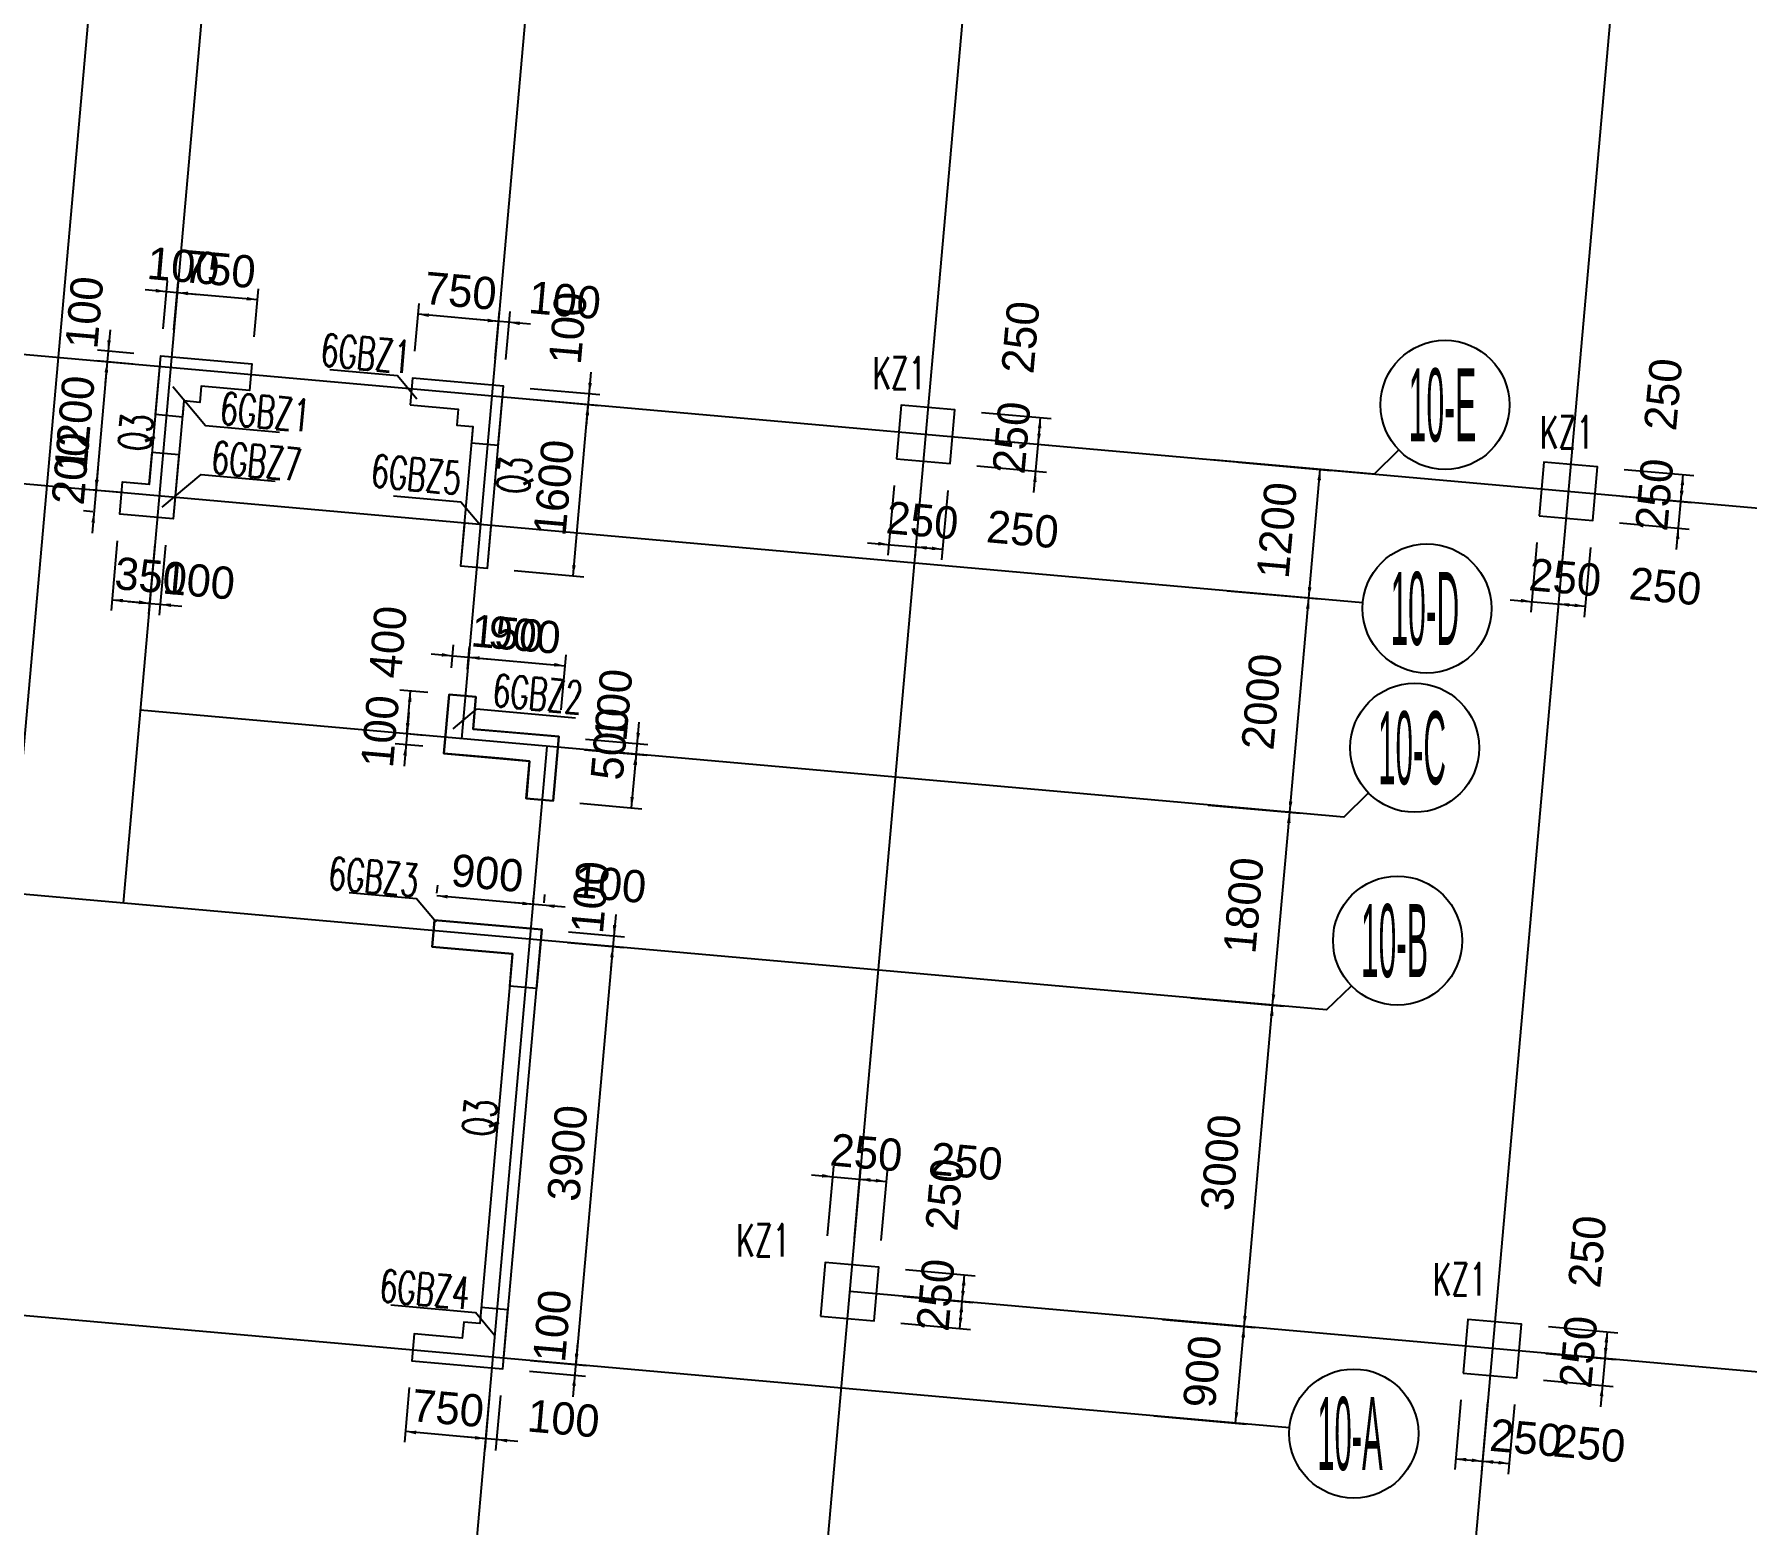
# Model space of a CAD drawing. Extents: x 19107 to 699106, y -67310 to 245688.
# Drawn here: x 641675 to 657600, y 58114 to 71969 of the extents above; entities that cross this region are included whole.
import ezdxf

# ---------------------------------------------------------------- set-up
doc = ezdxf.new("R2010")
doc.units = 0
doc.header["$LTSCALE"] = 100
doc.header["$MEASUREMENT"] = 0
for name, color, linetype in [('AXIS', 3, 'Continuous'), ('DIM', 3, 'Continuous'), ('DOTE', 253, 'Continuous'), ('L-AXIS', 3, 'Continuous'), ('wall-主楼', 2, 'Continuous'), ('剪力墙身标注', 7, 'Continuous'), ('小尺寸', 4, 'Continuous')]:
    doc.layers.add(name, color=color, linetype=linetype)
doc.layers.add('Select Column Frame Line', color=7, linetype='Continuous', lineweight=0)
doc.layers.add('Select Column Frame Position', color=7, linetype='Continuous', lineweight=0)
doc.styles.get("Standard").update_dxf_attribs({"font": 'standard'})
doc.styles.add('汉字', font='汉字')
doc.dimstyles.get("Standard").update_dxf_attribs({"dimtxt": 300, "dimasz": 100, "dimexe": 100, "dimexo": 250, "dimgap": 100, "dimtad": 0, "dimtoh": 1, "dimdec": 0, "dimdsep": 46, "dimcen": 0.09, "dimclrt": 7, "dimadec": 0, "dimazin": 0, "dimtfac": 1, "dimtdec": 4, "dimtofl": 0, "dimtmove": 0, "dimatfit": 3, "dimfxl": 1, "dimtolj": 1, "dimtzin": 0, "dimarcsym": 0})

# ---------------------------------------------------------------- blocks, each defined once
blk = doc.blocks.new('*D4552')
at = {"layer": 'L-AXIS', "color": 0, "linetype": 'ByBlock', "lineweight": -2}
for p, q in [((652166, 60023), (653025, 59947)), ((652846, 59059), (652926, 59956)), ((652087, 59126), (652946, 59050))]:
    blk.add_line(p, q, dxfattribs=at)
for points in [[(652926, 59956), (652934, 59854), (652900, 59857)], [(652846, 59059), (652839, 59160), (652872, 59157)]]:
    blk.add_solid(points, dxfattribs=at)
at = {"layer": 'L-AXIS', "color": 7, "linetype": 'Continuous', "lineweight": -2, "insert": (652537, 59538), "char_height": 300, "width": 556.67, "attachment_point": 5, "rotation": 84.9316, "style": '汉字'}
blk.add_mtext('900', dxfattribs=at)
blk = doc.blocks.new('*D2242')
at = {"layer": 'L-AXIS', "color": 0, "linetype": 'ByBlock', "lineweight": -2}
for p, q in [((652431, 63011), (653291, 62935)), ((652926, 59956), (653191, 62944)), ((652166, 60023), (653025, 59947))]:
    blk.add_line(p, q, dxfattribs=at)
for points in [[(653191, 62944), (653199, 62843), (653165, 62846)], [(652926, 59956), (652918, 60057), (652951, 60054)]]:
    blk.add_solid(points, dxfattribs=at)
at = {"layer": 'L-AXIS', "color": 7, "linetype": 'Continuous', "lineweight": -2, "insert": (652710, 61481), "char_height": 300, "width": 780, "attachment_point": 5, "rotation": 84.9316, "style": '汉字'}
blk.add_mtext('3000', dxfattribs=at)
blk = doc.blocks.new('_AXISO')
blk.add_circle((0, 0), 0.5)
blk = doc.blocks.new('*D3551')
at = {"layer": 'L-AXIS', "color": 0, "linetype": 'ByBlock', "lineweight": -2}
for p, q in [((652767, 66796), (653626, 66720)), ((653350, 64737), (653527, 66729)), ((652590, 64804), (653450, 64728))]:
    blk.add_line(p, q, dxfattribs=at)
for points in [[(653527, 66729), (653534, 66628), (653501, 66631)], [(653350, 64737), (653342, 64838), (653375, 64835)]]:
    blk.add_solid(points, dxfattribs=at)
at = {"layer": 'L-AXIS', "color": 7, "linetype": 'Continuous', "lineweight": -2, "insert": (653090, 65764), "char_height": 300, "width": 780, "attachment_point": 5, "rotation": 84.9316, "style": '汉字'}
blk.add_mtext('2000', dxfattribs=at)
blk = doc.blocks.new('*D3894')
at = {"layer": 'L-AXIS', "color": 0, "linetype": 'ByBlock', "lineweight": -2}
for p, q in [((652590, 64804), (653450, 64728)), ((653191, 62944), (653350, 64737)), ((652431, 63011), (653291, 62935))]:
    blk.add_line(p, q, dxfattribs=at)
for points in [[(653350, 64737), (653358, 64636), (653324, 64639)], [(653191, 62944), (653183, 63045), (653216, 63042)]]:
    blk.add_solid(points, dxfattribs=at)
at = {"layer": 'L-AXIS', "color": 7, "linetype": 'Continuous', "lineweight": -2, "insert": (652922, 63871), "char_height": 300, "width": 690, "attachment_point": 5, "rotation": 84.9316, "style": '汉字'}
blk.add_mtext('1800', dxfattribs=at)
blk = doc.blocks.new('*D4227')
at = {"layer": 'L-AXIS', "color": 0, "linetype": 'ByBlock', "lineweight": -2}
for p, q in [((652873, 67992), (653732, 67915)), ((653527, 66729), (653633, 67924)), ((652767, 66796), (653626, 66720))]:
    blk.add_line(p, q, dxfattribs=at)
for points in [[(653633, 67924), (653640, 67823), (653607, 67826)], [(653527, 66729), (653519, 66830), (653552, 66827)]]:
    blk.add_solid(points, dxfattribs=at)
at = {"layer": 'L-AXIS', "color": 7, "linetype": 'Continuous', "lineweight": -2, "insert": (653231, 67358), "char_height": 300, "width": 690, "attachment_point": 5, "rotation": 84.9316, "style": '汉字'}
blk.add_mtext('1200', dxfattribs=at)
blk = doc.blocks.new('*D2073')
at = {"layer": '小尺寸', "color": 0, "linetype": 'ByBlock', "lineweight": -2}
for p, q in [((642447, 67260), (642390, 66612)), ((642796, 67229), (642739, 66581)), ((642399, 66712), (642748, 66681))]:
    blk.add_line(p, q, dxfattribs=at)
for points in [[(642399, 66712), (642500, 66720), (642497, 66687)], [(642748, 66681), (642646, 66673), (642649, 66706)]]:
    blk.add_solid(points, dxfattribs=at)
at = {"layer": '小尺寸', "color": 7, "linetype": 'Continuous', "lineweight": -2, "insert": (642760, 66931), "char_height": 300, "width": 566.67, "attachment_point": 5, "rotation": 354.9316, "style": '汉字'}
blk.add_mtext('350', dxfattribs=at)
blk = doc.blocks.new('*D5052')
at = {"layer": '小尺寸', "color": 0, "linetype": 'ByBlock', "lineweight": -2}
for p, q in [((646279, 68576), (646926, 68519)), ((646685, 66934), (646827, 68528)), ((646137, 66983), (646785, 66925))]:
    blk.add_line(p, q, dxfattribs=at)
for points in [[(646827, 68528), (646834, 68427), (646801, 68430)], [(646685, 66934), (646678, 67035), (646711, 67032)]]:
    blk.add_solid(points, dxfattribs=at)
at = {"layer": '小尺寸', "color": 7, "linetype": 'Continuous', "lineweight": -2, "insert": (646507, 67753), "char_height": 300, "width": 685, "attachment_point": 5, "rotation": 84.9316, "style": '汉字'}
blk.add_mtext('1600', dxfattribs=at)
blk = doc.blocks.new('*D5085')
at = {"layer": '小尺寸', "color": 0, "linetype": 'ByBlock', "lineweight": -2}
for p, q in [((646809, 68329), (646853, 68827)), ((646288, 68676), (646935, 68619)), ((646279, 68576), (646926, 68519))]:
    blk.add_line(p, q, dxfattribs=at)
for points in [[(646835, 68628), (646828, 68729), (646861, 68726)], [(646827, 68528), (646834, 68427), (646801, 68430)]]:
    blk.add_solid(points, dxfattribs=at)
at = {"layer": '小尺寸', "color": 7, "linetype": 'Continuous', "lineweight": -2, "insert": (646639, 69238), "char_height": 300, "width": 476.67, "attachment_point": 5, "rotation": 84.9316, "style": '汉字'}
blk.add_mtext('100', dxfattribs=at)
blk = doc.blocks.new('*D4885')
at = {"layer": '小尺寸', "color": 0, "linetype": 'ByBlock', "lineweight": -2}
for p, q in [((642380, 69223), (642336, 68725)), ((642602, 69003), (642263, 69033)), ((642593, 68903), (642254, 68933))]:
    blk.add_line(p, q, dxfattribs=at)
for points in [[(642362, 69024), (642355, 69125), (642388, 69122)], [(642354, 68925), (642361, 68824), (642328, 68826)]]:
    blk.add_solid(points, dxfattribs=at)
at = {"layer": '小尺寸', "color": 7, "linetype": 'Continuous', "lineweight": -2, "insert": (642143, 69383), "char_height": 300, "width": 476.67, "attachment_point": 5, "rotation": 84.9316, "style": '汉字'}
blk.add_mtext('100', dxfattribs=at)
blk = doc.blocks.new('*D5216')
at = {"layer": '小尺寸', "color": 0, "linetype": 'ByBlock', "lineweight": -2}
for p, q in [((646613, 63854), (646115, 63899)), ((646316, 63905), (646323, 63981)), ((646416, 63896), (646423, 63972))]:
    blk.add_line(p, q, dxfattribs=at)
for points in [[(646314, 63881), (646213, 63873), (646216, 63906)], [(646414, 63872), (646515, 63880), (646512, 63847)]]:
    blk.add_solid(points, dxfattribs=at)
at = {"layer": '小尺寸', "color": 7, "linetype": 'Continuous', "lineweight": -2, "insert": (647031, 64068), "char_height": 300, "width": 476.67, "attachment_point": 5, "rotation": 354.9316, "style": '汉字'}
blk.add_mtext('100', dxfattribs=at)
blk = doc.blocks.new('*D242')
at = {"layer": '小尺寸', "color": 0, "linetype": 'ByBlock', "lineweight": -2}
for p, q in [((645420, 63984), (645427, 64060)), ((646314, 63881), (645418, 63960)), ((646316, 63905), (646323, 63981))]:
    blk.add_line(p, q, dxfattribs=at)
for points in [[(645418, 63960), (645519, 63968), (645516, 63935)], [(646314, 63881), (646213, 63873), (646216, 63906)]]:
    blk.add_solid(points, dxfattribs=at)
at = {"layer": '小尺寸', "color": 7, "linetype": 'Continuous', "lineweight": -2, "insert": (645888, 64170), "char_height": 300, "width": 556.67, "attachment_point": 5, "rotation": 354.9316, "style": '汉字'}
blk.add_mtext('900', dxfattribs=at)
blk = doc.blocks.new('*D3213')
at = {"layer": '小尺寸', "color": 0, "linetype": 'ByBlock', "lineweight": -2}
for p, q in [((645910, 59323), (645865, 58814)), ((646010, 59314), (645965, 58805)), ((646173, 58887), (645675, 58931))]:
    blk.add_line(p, q, dxfattribs=at)
for points in [[(645874, 58914), (645773, 58906), (645776, 58939)], [(645973, 58905), (646075, 58912), (646072, 58879)]]:
    blk.add_solid(points, dxfattribs=at)
at = {"layer": '小尺寸', "color": 7, "linetype": 'Continuous', "lineweight": -2, "insert": (646597, 59100), "char_height": 300, "width": 476.67, "attachment_point": 5, "rotation": 354.9316, "style": '汉字'}
blk.add_mtext('100', dxfattribs=at)
blk = doc.blocks.new('*D3535')
at = {"layer": '小尺寸', "color": 0, "linetype": 'ByBlock', "lineweight": -2}
for p, q in [((645163, 59389), (645118, 58880)), ((645910, 59323), (645865, 58814)), ((645874, 58914), (645127, 58980))]:
    blk.add_line(p, q, dxfattribs=at)
for points in [[(645127, 58980), (645228, 58988), (645225, 58954)], [(645874, 58914), (645773, 58906), (645776, 58939)]]:
    blk.add_solid(points, dxfattribs=at)
at = {"layer": '小尺寸', "color": 7, "linetype": 'Continuous', "lineweight": -2, "insert": (645522, 59196), "char_height": 300, "width": 566.67, "attachment_point": 5, "rotation": 354.9316, "style": '汉字'}
blk.add_mtext('750', dxfattribs=at)
blk = doc.blocks.new('*D1179')
at = {"layer": '小尺寸', "color": 0, "linetype": 'ByBlock', "lineweight": -2}
for p, q in [((647082, 63787), (647038, 63289)), ((646643, 63625), (647164, 63579)), ((646634, 63525), (647155, 63479))]:
    blk.add_line(p, q, dxfattribs=at)
for points in [[(647064, 63588), (647056, 63689), (647090, 63686)], [(647055, 63488), (647063, 63387), (647030, 63390)]]:
    blk.add_solid(points, dxfattribs=at)
at = {"layer": '小尺寸', "color": 7, "linetype": 'Continuous', "lineweight": -2, "insert": (646845, 63947), "char_height": 300, "width": 476.67, "attachment_point": 5, "rotation": 84.9316, "style": '汉字'}
blk.add_mtext('100', dxfattribs=at)
blk = doc.blocks.new('*D1516')
at = {"layer": '小尺寸', "color": 0, "linetype": 'ByBlock', "lineweight": -2}
for p, q in [((646634, 63525), (647155, 63479)), ((647055, 63488), (646711, 59603)), ((646290, 59641), (646810, 59594))]:
    blk.add_line(p, q, dxfattribs=at)
for points in [[(647055, 63488), (647063, 63387), (647030, 63390)], [(646711, 59603), (646703, 59704), (646736, 59701)]]:
    blk.add_solid(points, dxfattribs=at)
at = {"layer": '小尺寸', "color": 7, "linetype": 'Continuous', "lineweight": -2, "insert": (646634, 61568), "char_height": 300, "width": 775, "attachment_point": 5, "rotation": 84.9316, "style": '汉字'}
blk.add_mtext('3900', dxfattribs=at)
blk = doc.blocks.new('*D1838')
at = {"layer": '小尺寸', "color": 0, "linetype": 'ByBlock', "lineweight": -2}
for p, q in [((646728, 59802), (646684, 59304)), ((646290, 59641), (646810, 59594)), ((646281, 59541), (646802, 59495))]:
    blk.add_line(p, q, dxfattribs=at)
for points in [[(646711, 59603), (646703, 59704), (646736, 59701)], [(646702, 59504), (646710, 59403), (646677, 59406)]]:
    blk.add_solid(points, dxfattribs=at)
at = {"layer": '小尺寸', "color": 7, "linetype": 'Continuous', "lineweight": -2, "insert": (646492, 59962), "char_height": 300, "width": 476.67, "attachment_point": 5, "rotation": 84.9316, "style": '汉字'}
blk.add_mtext('100', dxfattribs=at)
blk = doc.blocks.new('*D3502')
at = {"layer": '小尺寸', "color": 0, "linetype": 'ByBlock', "lineweight": -2}
for p, q in [((642705, 69595), (643203, 69551)), ((642873, 69230), (642913, 69677)), ((642973, 69221), (643012, 69668))]:
    blk.add_line(p, q, dxfattribs=at)
for points in [[(642904, 69577), (642803, 69569), (642806, 69602)], [(643004, 69568), (643105, 69576), (643102, 69543)]]:
    blk.add_solid(points, dxfattribs=at)
at = {"layer": '小尺寸', "color": 7, "linetype": 'Continuous', "lineweight": -2, "insert": (643061, 69814), "char_height": 300, "width": 476.67, "attachment_point": 5, "rotation": 354.9316, "style": '汉字'}
blk.add_mtext('100', dxfattribs=at)
blk = doc.blocks.new('*D3837')
at = {"layer": '小尺寸', "color": 0, "linetype": 'ByBlock', "lineweight": -2}
for p, q in [((642973, 69221), (643012, 69668)), ((643720, 69155), (643760, 69602)), ((643004, 69568), (643751, 69502))]:
    blk.add_line(p, q, dxfattribs=at)
for points in [[(643004, 69568), (643105, 69576), (643102, 69543)], [(643751, 69502), (643650, 69494), (643653, 69527)]]:
    blk.add_solid(points, dxfattribs=at)
at = {"layer": '小尺寸', "color": 7, "linetype": 'Continuous', "lineweight": -2, "insert": (643399, 69784), "char_height": 300, "width": 566.67, "attachment_point": 5, "rotation": 354.9316, "style": '汉字'}
blk.add_mtext('750', dxfattribs=at)
blk = doc.blocks.new('*D4169')
at = {"layer": '小尺寸', "color": 0, "linetype": 'ByBlock', "lineweight": -2}
for p, q in [((646290, 69273), (645792, 69317)), ((645961, 68956), (646000, 69399)), ((646061, 68947), (646100, 69391))]:
    blk.add_line(p, q, dxfattribs=at)
for points in [[(645992, 69300), (645890, 69292), (645893, 69325)], [(646091, 69291), (646192, 69299), (646189, 69265)]]:
    blk.add_solid(points, dxfattribs=at)
at = {"layer": '小尺寸', "color": 7, "linetype": 'Continuous', "lineweight": -2, "insert": (646609, 69496), "char_height": 300, "width": 476.67, "attachment_point": 5, "rotation": 354.9316, "style": '汉字'}
blk.add_mtext('100', dxfattribs=at)
blk = doc.blocks.new('*D4516')
at = {"layer": '小尺寸', "color": 0, "linetype": 'ByBlock', "lineweight": -2}
for p, q in [((645214, 69022), (645253, 69466)), ((645992, 69300), (645244, 69366)), ((645961, 68956), (646000, 69399))]:
    blk.add_line(p, q, dxfattribs=at)
for points in [[(645244, 69366), (645346, 69374), (645343, 69341)], [(645992, 69300), (645890, 69292), (645893, 69325)]]:
    blk.add_solid(points, dxfattribs=at)
at = {"layer": '小尺寸', "color": 7, "linetype": 'Continuous', "lineweight": -2, "insert": (645640, 69582), "char_height": 300, "width": 566.67, "attachment_point": 5, "rotation": 354.9316, "style": '汉字'}
blk.add_mtext('750', dxfattribs=at)
blk = doc.blocks.new('*D2199')
at = {"layer": '小尺寸', "color": 0, "linetype": 'ByBlock', "lineweight": -2}
for p, q in [((645709, 66105), (645724, 66278)), ((645715, 66179), (646611, 66099)), ((646575, 65689), (646620, 66199))]:
    blk.add_line(p, q, dxfattribs=at)
for points in [[(645715, 66179), (645816, 66186), (645813, 66153)], [(646611, 66099), (646510, 66091), (646513, 66125)]]:
    blk.add_solid(points, dxfattribs=at)
at = {"layer": '小尺寸', "color": 7, "linetype": 'Continuous', "lineweight": -2, "insert": (646235, 66384), "char_height": 300, "width": 556.67, "attachment_point": 5, "rotation": 354.9316, "style": '汉字'}
blk.add_mtext('900', dxfattribs=at)
blk = doc.blocks.new('*D2511')
at = {"layer": '小尺寸', "color": 0, "linetype": 'ByBlock', "lineweight": -2}
for p, q in [((646793, 65318), (647370, 65267)), ((647271, 65276), (647227, 64778)), ((646749, 64820), (647326, 64769))]:
    blk.add_line(p, q, dxfattribs=at)
for points in [[(647271, 65276), (647278, 65175), (647245, 65178)], [(647227, 64778), (647219, 64879), (647252, 64876)]]:
    blk.add_solid(points, dxfattribs=at)
at = {"layer": '小尺寸', "color": 7, "linetype": 'Continuous', "lineweight": -2, "insert": (647028, 65372), "char_height": 300, "width": 566.67, "attachment_point": 5, "rotation": 84.9316, "style": '汉字'}
blk.add_mtext('500', dxfattribs=at)
blk = doc.blocks.new('*D2839')
at = {"layer": '小尺寸', "color": 0, "linetype": 'ByBlock', "lineweight": -2}
for p, q in [((645334, 65849), (645076, 65872)), ((645140, 65465), (645175, 65863)), ((645299, 65451), (645040, 65474))]:
    blk.add_line(p, q, dxfattribs=at)
for points in [[(645175, 65863), (645183, 65762), (645150, 65765)], [(645140, 65465), (645132, 65566), (645165, 65563)]]:
    blk.add_solid(points, dxfattribs=at)
at = {"layer": '小尺寸', "color": 7, "linetype": 'Continuous', "lineweight": -2, "insert": (644965, 66320), "char_height": 300, "width": 576.67, "attachment_point": 5, "rotation": 84.9316, "style": '汉字'}
blk.add_mtext('400', dxfattribs=at)
blk = doc.blocks.new('*D1553')
at = {"layer": '小尺寸', "color": 0, "linetype": 'ByBlock', "lineweight": -2}
for p, q in [((645158, 65664), (645114, 65166)), ((645299, 65451), (645041, 65474)), ((645290, 65351), (645032, 65374))]:
    blk.add_line(p, q, dxfattribs=at)
for points in [[(645141, 65465), (645133, 65566), (645166, 65563)], [(645132, 65365), (645140, 65264), (645106, 65267)]]:
    blk.add_solid(points, dxfattribs=at)
at = {"layer": '小尺寸', "color": 7, "linetype": 'Continuous', "lineweight": -2, "insert": (644892, 65489), "char_height": 300, "width": 476.67, "attachment_point": 5, "rotation": 84.9316, "style": '汉字'}
blk.add_mtext('100', dxfattribs=at)
blk = doc.blocks.new('*D1875')
at = {"layer": '小尺寸', "color": 0, "linetype": 'ByBlock', "lineweight": -2}
for p, q in [((647256, 65077), (647300, 65575)), ((646793, 65318), (647373, 65267)), ((646802, 65418), (647382, 65366))]:
    blk.add_line(p, q, dxfattribs=at)
for points in [[(647282, 65375), (647275, 65476), (647308, 65473)], [(647273, 65276), (647281, 65175), (647248, 65178)]]:
    blk.add_solid(points, dxfattribs=at)
at = {"layer": '小尺寸', "color": 7, "linetype": 'Continuous', "lineweight": -2, "insert": (647063, 65734), "char_height": 300, "width": 476.67, "attachment_point": 5, "rotation": 84.9316, "style": '汉字'}
blk.add_mtext('100', dxfattribs=at)
blk = doc.blocks.new('*D229')
at = {"layer": '小尺寸', "color": 0, "linetype": 'ByBlock', "lineweight": -2}
for p, q in [((642796, 67229), (642739, 66579)), ((642896, 67220), (642838, 66570)), ((642548, 66697), (643046, 66652))]:
    blk.add_line(p, q, dxfattribs=at)
for points in [[(642747, 66679), (642646, 66671), (642649, 66704)], [(642847, 66670), (642948, 66678), (642945, 66645)]]:
    blk.add_solid(points, dxfattribs=at)
at = {"layer": '小尺寸', "color": 7, "linetype": 'Continuous', "lineweight": -2, "insert": (643206, 66889), "char_height": 300, "width": 476.67, "attachment_point": 5, "rotation": 354.9316, "style": '汉字'}
blk.add_mtext('100', dxfattribs=at)
blk = doc.blocks.new('*D552')
at = {"layer": '小尺寸', "color": 0, "linetype": 'ByBlock', "lineweight": -2}
for p, q in [((642267, 67928), (642214, 67331)), ((642238, 67730), (642150, 67738)), ((642221, 67531), (642132, 67539))]:
    blk.add_line(p, q, dxfattribs=at)
for points in [[(642249, 67729), (642241, 67830), (642275, 67827)], [(642232, 67530), (642239, 67429), (642206, 67432)]]:
    blk.add_solid(points, dxfattribs=at)
at = {"layer": '小尺寸', "color": 7, "linetype": 'Continuous', "lineweight": -2, "insert": (642016, 67931), "char_height": 300, "width": 566.67, "attachment_point": 5, "rotation": 84.9316, "style": '汉字'}
blk.add_mtext('200', dxfattribs=at)
blk = doc.blocks.new('*D998')
at = {"layer": '小尺寸', "color": 0, "linetype": 'ByBlock', "lineweight": -2}
for p, q in [((645556, 66081), (645574, 66292)), ((645705, 66067), (645724, 66278)), ((645366, 66210), (645914, 66161))]:
    blk.add_line(p, q, dxfattribs=at)
for points in [[(645566, 66192), (645464, 66184), (645467, 66217)], [(645715, 66179), (645816, 66186), (645813, 66153)]]:
    blk.add_solid(points, dxfattribs=at)
at = {"layer": '小尺寸', "color": 7, "linetype": 'Continuous', "lineweight": -2, "insert": (646074, 66398), "char_height": 300, "width": 476.67, "attachment_point": 5, "rotation": 354.9316, "style": '汉字'}
blk.add_mtext('150', dxfattribs=at)
blk = doc.blocks.new('*D3969')
at = {"layer": '小尺寸', "color": 0, "linetype": 'ByBlock', "lineweight": -2}
for p, q in [((642354, 68925), (642248, 67729)), ((642593, 68903), (642254, 68933)), ((642487, 67708), (642148, 67738))]:
    blk.add_line(p, q, dxfattribs=at)
for points in [[(642354, 68925), (642361, 68824), (642328, 68826)], [(642248, 67729), (642240, 67830), (642273, 67827)]]:
    blk.add_solid(points, dxfattribs=at)
at = {"layer": '小尺寸', "color": 7, "linetype": 'Continuous', "lineweight": -2, "insert": (642052, 68349), "char_height": 300, "width": 690, "attachment_point": 5, "rotation": 84.9316, "style": '汉字'}
blk.add_mtext('1200', dxfattribs=at)
blk = doc.blocks.new('*D1654')
at = {"layer": 'DIM', "color": 0, "linetype": 'ByBlock', "lineweight": -2}
for p, q in [((648902, 61367), (649550, 61309)), ((649053, 60801), (649110, 61448)), ((649302, 60779), (649360, 61426))]:
    blk.add_line(p, q, dxfattribs=at)
for points in [[(649102, 61349), (649001, 61341), (649004, 61374)], [(649351, 61327), (649452, 61335), (649449, 61301)]]:
    blk.add_solid(points, dxfattribs=at)
at = {"layer": 'DIM', "color": 7, "linetype": 'Continuous', "lineweight": -2, "insert": (649413, 61572), "char_height": 300, "width": 566.67, "attachment_point": 5, "rotation": 354.9316, "style": '汉字'}
blk.add_mtext('250', dxfattribs=at)
blk = doc.blocks.new('*D1688')
at = {"layer": 'DIM', "color": 0, "linetype": 'ByBlock', "lineweight": -2}
for p, q in [((649302, 60779), (649360, 61426)), ((649351, 61327), (649600, 61305)), ((649551, 60757), (649609, 61404))]:
    blk.add_line(p, q, dxfattribs=at)
for points in [[(649351, 61327), (649452, 61335), (649449, 61301)], [(649600, 61305), (649499, 61297), (649502, 61330)]]:
    blk.add_solid(points, dxfattribs=at)
at = {"layer": 'DIM', "color": 7, "linetype": 'Continuous', "lineweight": -2, "insert": (650345, 61490), "char_height": 300, "width": 566.67, "attachment_point": 5, "rotation": 354.9316, "style": '汉字'}
blk.add_mtext('250', dxfattribs=at)
blk = doc.blocks.new('*D2016')
at = {"layer": 'DIM', "color": 0, "linetype": 'ByBlock', "lineweight": -2}
for p, q in [((649756, 60237), (650403, 60179)), ((650282, 59939), (650304, 60188)), ((649734, 59988), (650381, 59930))]:
    blk.add_line(p, q, dxfattribs=at)
for points in [[(650282, 59939), (650274, 60040), (650307, 60037)], [(650304, 60188), (650312, 60087), (650278, 60090)]]:
    blk.add_solid(points, dxfattribs=at)
at = {"layer": 'DIM', "color": 7, "linetype": 'Continuous', "lineweight": -2, "insert": (650058, 60250), "char_height": 300, "width": 566.67, "attachment_point": 5, "rotation": 84.9316, "style": '汉字'}
blk.add_mtext('250', dxfattribs=at)
blk = doc.blocks.new('*D2366')
at = {"layer": 'DIM', "color": 0, "linetype": 'ByBlock', "lineweight": -2}
for p, q in [((649778, 60486), (650426, 60428)), ((650304, 60188), (650326, 60437)), ((649756, 60237), (650403, 60179))]:
    blk.add_line(p, q, dxfattribs=at)
for points in [[(650326, 60437), (650334, 60336), (650300, 60339)], [(650304, 60188), (650296, 60289), (650329, 60286)]]:
    blk.add_solid(points, dxfattribs=at)
at = {"layer": 'DIM', "color": 7, "linetype": 'Continuous', "lineweight": -2, "insert": (650141, 61183), "char_height": 300, "width": 566.67, "attachment_point": 5, "rotation": 84.9316, "style": '汉字'}
blk.add_mtext('250', dxfattribs=at)
blk = doc.blocks.new('*D1409')
at = {"layer": 'DIM', "color": 0, "linetype": 'ByBlock', "lineweight": -2}
for p, q in [((655755, 59956), (656402, 59898)), ((656302, 59907), (656280, 59658)), ((655732, 59707), (656380, 59649))]:
    blk.add_line(p, q, dxfattribs=at)
for points in [[(656302, 59907), (656310, 59806), (656277, 59809)], [(656280, 59658), (656273, 59759), (656306, 59756)]]:
    blk.add_solid(points, dxfattribs=at)
at = {"layer": 'DIM', "color": 7, "linetype": 'Continuous', "lineweight": -2, "insert": (656118, 60653), "char_height": 300, "width": 566.67, "attachment_point": 5, "rotation": 84.9316, "style": '汉字'}
blk.add_mtext('250', dxfattribs=at)
blk = doc.blocks.new('*D4418')
at = {"layer": 'DIM', "color": 0, "linetype": 'ByBlock', "lineweight": -2}
for p, q in [((656298, 59857), (656241, 59210)), ((655732, 59707), (656380, 59649)), ((655710, 59458), (656358, 59400))]:
    blk.add_line(p, q, dxfattribs=at)
for points in [[(656280, 59658), (656273, 59759), (656306, 59756)], [(656258, 59409), (656266, 59308), (656233, 59311)]]:
    blk.add_solid(points, dxfattribs=at)
at = {"layer": 'DIM', "color": 7, "linetype": 'Continuous', "lineweight": -2, "insert": (656035, 59720), "char_height": 300, "width": 566.67, "attachment_point": 5, "rotation": 84.9316, "style": '汉字'}
blk.add_mtext('250', dxfattribs=at)
blk = doc.blocks.new('*D4756')
at = {"layer": 'DIM', "color": 0, "linetype": 'ByBlock', "lineweight": -2}
for p, q in [((654941, 59275), (654884, 58627)), ((655190, 59253), (655133, 58605)), ((654893, 58727), (655142, 58705))]:
    blk.add_line(p, q, dxfattribs=at)
for points in [[(654893, 58727), (654994, 58735), (654991, 58702)], [(655142, 58705), (655041, 58697), (655044, 58730)]]:
    blk.add_solid(points, dxfattribs=at)
at = {"layer": 'DIM', "color": 7, "linetype": 'Continuous', "lineweight": -2, "insert": (655546, 58920), "char_height": 300, "width": 566.67, "attachment_point": 5, "rotation": 354.9316, "style": '汉字'}
blk.add_mtext('250', dxfattribs=at)
blk = doc.blocks.new('*D5111')
at = {"layer": 'DIM', "color": 0, "linetype": 'ByBlock', "lineweight": -2}
for p, q in [((655190, 59253), (655133, 58605)), ((655439, 59231), (655382, 58583)), ((655142, 58705), (655391, 58683))]:
    blk.add_line(p, q, dxfattribs=at)
for points in [[(655142, 58705), (655243, 58713), (655240, 58679)], [(655391, 58683), (655290, 58675), (655293, 58708)]]:
    blk.add_solid(points, dxfattribs=at)
at = {"layer": 'DIM', "color": 7, "linetype": 'Continuous', "lineweight": -2, "insert": (656136, 58868), "char_height": 300, "width": 566.67, "attachment_point": 5, "rotation": 354.9316, "style": '汉字'}
blk.add_mtext('250', dxfattribs=at)
blk = doc.blocks.new('*D4125')
at = {"layer": 'DIM', "color": 0, "linetype": 'ByBlock', "lineweight": -2}
for p, q in [((655648, 67244), (655591, 66596)), ((655897, 67221), (655840, 66574)), ((655400, 66713), (656048, 66656))]:
    blk.add_line(p, q, dxfattribs=at)
for points in [[(655599, 66696), (655498, 66688), (655501, 66721)], [(655848, 66674), (655950, 66681), (655947, 66648)]]:
    blk.add_solid(points, dxfattribs=at)
at = {"layer": 'DIM', "color": 7, "linetype": 'Continuous', "lineweight": -2, "insert": (655911, 66919), "char_height": 300, "width": 566.67, "attachment_point": 5, "rotation": 354.9316, "style": '汉字'}
blk.add_mtext('250', dxfattribs=at)
blk = doc.blocks.new('*D1535')
at = {"layer": 'DIM', "color": 0, "linetype": 'ByBlock', "lineweight": -2}
for p, q in [((655897, 67221), (655840, 66574)), ((656146, 67199), (656089, 66552)), ((655848, 66674), (656097, 66652))]:
    blk.add_line(p, q, dxfattribs=at)
for points in [[(655848, 66674), (655950, 66681), (655947, 66648)], [(656097, 66652), (655996, 66644), (655999, 66677)]]:
    blk.add_solid(points, dxfattribs=at)
at = {"layer": 'DIM', "color": 7, "linetype": 'Continuous', "lineweight": -2, "insert": (656843, 66836), "char_height": 300, "width": 566.67, "attachment_point": 5, "rotation": 354.9316, "style": '汉字'}
blk.add_mtext('250', dxfattribs=at)
blk = doc.blocks.new('*D1843')
at = {"layer": 'DIM', "color": 0, "linetype": 'ByBlock', "lineweight": -2}
for p, q in [((656947, 67179), (657005, 67826)), ((656439, 67675), (657087, 67618)), ((656417, 67426), (657065, 67369))]:
    blk.add_line(p, q, dxfattribs=at)
for points in [[(656987, 67627), (656979, 67728), (657013, 67725)], [(656965, 67378), (656973, 67277), (656940, 67280)]]:
    blk.add_solid(points, dxfattribs=at)
at = {"layer": 'DIM', "color": 7, "linetype": 'Continuous', "lineweight": -2, "insert": (656742, 67689), "char_height": 300, "width": 566.67, "attachment_point": 5, "rotation": 84.9316, "style": '汉字'}
blk.add_mtext('250', dxfattribs=at)
blk = doc.blocks.new('*D2212')
at = {"layer": 'DIM', "color": 0, "linetype": 'ByBlock', "lineweight": -2}
for p, q in [((656461, 67924), (657109, 67867)), ((656987, 67627), (657009, 67876)), ((656439, 67675), (657087, 67618))]:
    blk.add_line(p, q, dxfattribs=at)
for points in [[(657009, 67876), (657017, 67775), (656984, 67778)], [(656987, 67627), (656979, 67728), (657013, 67725)]]:
    blk.add_solid(points, dxfattribs=at)
at = {"layer": 'DIM', "color": 7, "linetype": 'Continuous', "lineweight": -2, "insert": (656824, 68621), "char_height": 300, "width": 566.67, "attachment_point": 5, "rotation": 84.9316, "style": '汉字'}
blk.add_mtext('250', dxfattribs=at)
blk = doc.blocks.new('*D4433')
at = {"layer": 'DIM', "color": 0, "linetype": 'ByBlock', "lineweight": -2}
for p, q in [((649671, 67774), (649614, 67126)), ((649920, 67752), (649863, 67104)), ((649424, 67243), (650071, 67186))]:
    blk.add_line(p, q, dxfattribs=at)
for points in [[(649623, 67226), (649522, 67218), (649525, 67251)], [(649872, 67204), (649973, 67211), (649970, 67178)]]:
    blk.add_solid(points, dxfattribs=at)
at = {"layer": 'DIM', "color": 7, "linetype": 'Continuous', "lineweight": -2, "insert": (649934, 67449), "char_height": 300, "width": 566.67, "attachment_point": 5, "rotation": 354.9316, "style": '汉字'}
blk.add_mtext('250', dxfattribs=at)
blk = doc.blocks.new('*D4803')
at = {"layer": 'DIM', "color": 0, "linetype": 'ByBlock', "lineweight": -2}
for p, q in [((649920, 67752), (649863, 67104)), ((650170, 67729), (650112, 67082)), ((649872, 67204), (650121, 67182))]:
    blk.add_line(p, q, dxfattribs=at)
for points in [[(649872, 67204), (649973, 67211), (649970, 67178)], [(650121, 67182), (650020, 67174), (650023, 67207)]]:
    blk.add_solid(points, dxfattribs=at)
at = {"layer": 'DIM', "color": 7, "linetype": 'Continuous', "lineweight": -2, "insert": (650867, 67366), "char_height": 300, "width": 566.67, "attachment_point": 5, "rotation": 354.9316, "style": '汉字'}
blk.add_mtext('250', dxfattribs=at)
blk = doc.blocks.new('*D5121')
at = {"layer": 'DIM', "color": 0, "linetype": 'ByBlock', "lineweight": -2}
for p, q in [((650971, 67709), (651028, 68356)), ((650463, 68205), (651110, 68148)), ((650441, 67956), (651088, 67899))]:
    blk.add_line(p, q, dxfattribs=at)
for points in [[(651011, 68157), (651003, 68258), (651036, 68255)], [(650988, 67908), (650996, 67807), (650963, 67810)]]:
    blk.add_solid(points, dxfattribs=at)
at = {"layer": 'DIM', "color": 7, "linetype": 'Continuous', "lineweight": -2, "insert": (650765, 68219), "char_height": 300, "width": 566.67, "attachment_point": 5, "rotation": 84.9316, "style": '汉字'}
blk.add_mtext('250', dxfattribs=at)
blk = doc.blocks.new('*D172')
at = {"layer": 'DIM', "color": 0, "linetype": 'ByBlock', "lineweight": -2}
for p, q in [((650485, 68454), (651132, 68397)), ((651011, 68157), (651033, 68406)), ((650463, 68205), (651110, 68148))]:
    blk.add_line(p, q, dxfattribs=at)
for points in [[(651033, 68406), (651040, 68305), (651007, 68308)], [(651011, 68157), (651003, 68258), (651036, 68255)]]:
    blk.add_solid(points, dxfattribs=at)
at = {"layer": 'DIM', "color": 7, "linetype": 'Continuous', "lineweight": -2, "insert": (650848, 69152), "char_height": 300, "width": 566.67, "attachment_point": 5, "rotation": 84.9316, "style": '汉字'}
blk.add_mtext('250', dxfattribs=at)

msp = doc.modelspace()

# ---------------------------------------------------------------- linework, layer by layer
at = {"layer": 'DOTE'}
for p, q in [((644842.6, 102184.8), (639406.7, 40893.9)), ((650971.8, 79605), (647475, 40178.3)), ((656948.3, 79075), (653451.5, 39648.3)), ((643670.2, 77080.1), (642500.5, 63892)), ((646658.4, 76815.1), (645647.8, 65419.9)), ((569231.6, 75409.9), (664009.5, 67003.9)), ((652518.1, 66818.4), (592525.8, 72139.2)), ((652182.4, 63033.3), (592190.1, 68354)), ((652341.4, 64826.2), (642659.5, 65684.9)), ((645325.3, 52727.8), (646444.7, 65349.2)), ((651837.9, 59148.5), (602113.1, 63558.7)), ((663302.8, 59035.2), (649257.9, 60280.9))]:
    msp.add_line(p, q, dxfattribs=at)
at = {"layer": 'L-AXIS'}
for p, q in [((654134.6, 67879.8), (652624.1, 68013.7)), ((654134.6, 67879.8), (654364.9, 68104.7)), ((654028.6, 66684.4), (652518.1, 66818.4)), ((653851.9, 64692.3), (652341.4, 64826.2)), ((653851.9, 64692.3), (654082.2, 64917.2)), ((653692.9, 62899.3), (653923.2, 63124.3)), ((653692.9, 62899.3), (652182.4, 63033.3)), ((653348.4, 59014.6), (651837.9, 59148.5))]:
    msp.add_line(p, q, dxfattribs=at)
at = {"layer": 'Select Column Frame Line', "color": 200, "linetype": 'Continuous', "lineweight": -3}
for p, q in [((645571.8, 65513.3), (645788.7, 65694.8)), ((646708.7, 65613.2), (645788.7, 65694.8)), ((644991.8, 60157.3), (645777.1, 60087.6)), ((645958.6, 59870.7), (645777.1, 60087.6))]:
    msp.add_line(p, q, dxfattribs=at)
for points in [[(645233.2, 68576.3), (645051.6, 68793.1), (644424.1, 68848.8)], [(642963.7, 68694.7), (643268.1, 68332), (643957, 68270.9)], [(642864.1, 67572.5), (643227.6, 67876), (643916.6, 67814.9)], [(645823.4, 67403.8), (645641.9, 67620.6), (645014.3, 67676.3)], [(645411.9, 63715.3), (645230.4, 63932.2), (644602.8, 63987.8)]]:
    msp.add_lwpolyline(points, dxfattribs=at)
at = {"layer": 'Select Column Frame Position', "color": 235, "linetype": 'Continuous', "lineweight": -3}
for points in [[(642802.9, 68433), (642851.5, 68980.9), (643698.1, 68905.8), (643676, 68656.8), (643228.1, 68696.5), (643214.9, 68547.1), (643065.5, 68560.3), (643052.2, 68410.9), (642802.9, 68433)], [(645169.8, 68524.3), (645618.1, 68484.5), (645604.8, 68335.1), (645754.2, 68321.8), (645741, 68172.4), (645990, 68150.3), (646038.6, 68698.2), (645191.9, 68773.3), (645169.8, 68524.3)], [(643021, 68062.3), (642968, 67464.6), (642469.6, 67508.8), (642496.1, 67807.7), (642745.1, 67785.6), (642771.6, 68084.4), (643021, 68062.3)], [(645675.1, 67425.3), (645639.7, 67026.9), (645888.4, 67004.8), (645923.8, 67403.3), (645675.1, 67425.3)], [(646553.1, 65440), (646500.1, 64842.3), (646250.9, 64864.4), (646281.8, 65213.1), (646032.8, 65235.2), (645485, 65283.8), (645533.6, 65831.6), (645782.6, 65809.5), (645756.1, 65510.7), (646055.1, 65484.2), (646553.1, 65440)], [(646394.1, 63647), (646345.5, 63099.2), (646096.3, 63121.3), (646122.8, 63420.1), (645375.9, 63486.4), (645398, 63735.4), (646394.1, 63647)], [(645185, 59638.2), (646031.7, 59563.1), (646080.3, 60110.9), (645831.4, 60133), (645818.2, 59983.6), (645668.8, 59996.8), (645655.5, 59847.4), (645207.1, 59887.2), (645185, 59638.2)]]:
    msp.add_lwpolyline(points, dxfattribs=at)
at = {"layer": 'Select Column Frame Position', "color": 7, "linetype": 'Continuous', "lineweight": -3}
for points in [[(649693.6, 68022.7), (650191.6, 67978.5), (650235.8, 68476.5), (649737.7, 68520.7), (649693.6, 68022.7)], [(655670.1, 67492.6), (656168.1, 67448.4), (656212.3, 67946.5), (655714.3, 67990.6), (655670.1, 67492.6)], [(648986.8, 60053.9), (649484.8, 60009.8), (649529, 60507.8), (649031, 60552), (648986.8, 60053.9)], [(654963.3, 59523.9), (655461.4, 59479.7), (655505.6, 59977.7), (655007.5, 60021.9), (654963.3, 59523.9)]]:
    msp.add_lwpolyline(points, dxfattribs=at)
at = {"layer": 'wall-主楼'}
for points in [[(642851.5, 68980.9), (643698.1, 68905.8), (643676, 68656.8), (643227.8, 68696.5), (643214.6, 68547.1), (643065.1, 68560.3), (642968, 67464.6), (642469.9, 67508.8), (642496.4, 67807.6), (642745.4, 67785.6)], [(645170.2, 68524.2), (645618.4, 68484.5), (645605.2, 68335.1), (645754.6, 68321.8), (645639.7, 67026.9), (645888.8, 67004.8), (646038.9, 68698.2), (645192.3, 68773.3)], [(646282, 65213.1), (646251.1, 64864.4), (646500.1, 64842.3), (646553.1, 65440), (645756.2, 65510.7), (645782.7, 65809.5), (645533.7, 65831.6), (645485.1, 65283.7)], [(646031.9, 59563.1), (646394.1, 63647), (645398, 63735.4), (645375.9, 63486.4), (646123, 63420.1), (645818.2, 59983.6), (645668.8, 59996.8), (645655.5, 59847.4), (645207.3, 59887.2), (645185.2, 59638.2)]]:
    msp.add_lwpolyline(points, close=True, dxfattribs=at)

# ---------------------------------------------------------------- block references
at = {"layer": 'AXIS'}
ref = msp.add_blockref('_AXISO', (654794.1, 68524), dxfattribs=dict(at, xscale=1199.999999999997, yscale=1200, rotation=359.999645787379))
ref.add_attrib('A', '10-E', (654454.7, 68184.6), dxfattribs={"height": 678.82, "style": '汉字', "width": 0.329114})
ref = msp.add_blockref('_AXISO', (654626.3, 66631.4), dxfattribs=dict(at, xscale=1199.999999999997, yscale=1200, rotation=359.999645787379))
ref.add_attrib('A', '10-D', (654286.9, 66292), dxfattribs={"height": 678.82, "style": '汉字', "width": 0.325})
ref = msp.add_blockref('_AXISO', (654511.4, 65336.5), dxfattribs=dict(at, xscale=1199.999999999997, yscale=1200, rotation=359.999645787379))
ref.add_attrib('A', '10-C', (654172, 64997.1), dxfattribs={"height": 678.82, "style": '汉字', "width": 0.320988})
ref = msp.add_blockref('_AXISO', (654352.4, 63543.6), dxfattribs=dict(at, xscale=1199.999999999997, yscale=1200, rotation=359.999645787379))
ref.add_attrib('A', '10-B', (654013, 63204.2), dxfattribs={"height": 678.82, "style": '汉字', "width": 0.325})
ref = msp.add_blockref('_AXISO', (653946, 58961.5), dxfattribs=dict(at, xscale=1199.999999999997, yscale=1200, rotation=359.999645787379))
ref.add_attrib('A', '10-A', (653606.6, 58622.1), dxfattribs={"height": 678.82, "style": '汉字', "width": 0.317073})

# ---------------------------------------------------------------- texts
at = {"color": 200, "linetype": 'Continuous', "lineweight": -3, "width": 0.7}
for s, p in [('6GBZ1', (644330.4, 68889.4)), ('6GBZ1', (643394.5, 68345.5)), ('6GBZ7', (643313.5, 67889.2)), ('6GBZ5', (644798.5, 67764.9)), ('6GBZ2', (645928, 65724.2)), ('6GBZ3', (644401.1, 64024.6)), ('6GBZ4', (644877.2, 60189.6))]:
    msp.add_text(s, height=300, rotation=354.93165, dxfattribs=at).set_placement(p)
for p in [(649469.9, 68668.7), (655677.8, 68119.4), (648203.2, 60608.1), (654682.5, 60245.6)]:
    msp.add_text('KZ1', height=300, dxfattribs=at).set_placement(p)
at = {"layer": '剪力墙身标注', "width": 0.7}
for p in [(642753.8, 68082.2), (646272.5, 67685.2), (645953.5, 61711.5)]:
    msp.add_text('Q3', height=300, rotation=84.93165, dxfattribs=at).set_placement(p)

# ---------------------------------------------------------------- dimensions: what is measured, and where the dimension line sits
at = {"layer": 'DIM', "color": 200}
for p1, p2, distance, picture, middle in [((650213.7, 68227.5), (650235.8, 68476.5), -800, '*D172', (650802.9, 68645.2)), ((656190.2, 67697.4), (656212.3, 67946.5), -800, '*D2212', (656779.4, 68115.1)), ((650191.6, 67978.5), (650213.7, 68227.5), -800, '*D5121', (650720.2, 67712.7)), ((649693.6, 68022.7), (649942.6, 68000.6), -800, '*D4433', (649427.7, 67494.1)), ((649942.6, 68000.6), (650191.6, 67978.5), -800, '*D4803', (650360.2, 67411.4)), ((656168.1, 67448.4), (656190.2, 67697.4), -800, '*D1843', (656696.7, 67182.6)), ((655670.1, 67492.6), (655919.1, 67470.5), -800, '*D4125', (655404.3, 66964)), ((655919.1, 67470.5), (656168.1, 67448.4), -800, '*D1535', (656336.8, 66881.3)), ((649031, 60552), (649280, 60529.9), 800, '*D1654', (648906.5, 61617.1)), ((649280, 60529.9), (649529, 60507.8), 800, '*D1688', (649839, 61534.4)), ((649506.9, 60258.8), (649529, 60507.8), -800, '*D2366', (650096.1, 60676.4)), ((655505.6, 59977.7), (655483.5, 59728.7), 800, '*D1409', (656072.7, 60146.4)), ((649484.8, 60009.8), (649506.9, 60258.8), -800, '*D2016', (650013.4, 59744)), ((655483.5, 59728.7), (655461.4, 59479.7), 800, '*D4418', (655990, 59213.9)), ((654963.3, 59523.9), (655212.4, 59501.8), -800, '*D4756', (655039.3, 58965)), ((655212.4, 59501.8), (655461.4, 59479.7), -800, '*D5111', (655630, 58912.6))]:
    dim = msp.add_aligned_dim(p1=p1, p2=p2, distance=distance, dimstyle='Standard', dxfattribs=at)
    dim.commit()
    dim.dimension.update_dxf_attribs({"geometry": picture, "text_midpoint": middle})
at = {"layer": 'L-AXIS'}
for base, p1, p2, picture, middle in [((653632.6, 67924.3), (652518.1, 66818.4), (652624.1, 68013.7), '*D4227', (653231, 67357.5)), ((653526.6, 66729), (652341.4, 64826.2), (652518.1, 66818.4), '*D3551', (653089.6, 65763.8)), ((653349.9, 64736.8), (652182.4, 63033.3), (652341.4, 64826.2), '*D3894', (652921.8, 63871.2)), ((653190.9, 62943.8), (651917.4, 60045), (652182.4, 63033.3), '*D2242', (652709.7, 61480.6)), ((652925.9, 59955.6), (651837.9, 59148.5), (651917.4, 60045), '*D4552', (652537.5, 59538.2))]:
    dim = msp.add_linear_dim(base=base, p1=p1, p2=p2, angle=84.93165, dimstyle='Standard', dxfattribs=at)
    dim.commit()
    dim.dimension.update_dxf_attribs({"geometry": picture, "text_midpoint": middle})
at = {"layer": '小尺寸'}
for base, p1, p2, angle, picture, middle in [((643003.6, 69568.2), (642851.1, 68980.9), (642950.7, 68972.1), 354.93165, '*D3502', (642674.5, 69848.4)), ((643750.7, 69501.9), (642950.7, 68972.1), (643697.8, 68905.8), 354.93165, '*D3837', (643399.2, 69784.1)), ((645244.5, 69366), (645939, 68707), (645191.9, 68773.3), 354.93165, '*D4516', (645640.1, 69581.9)), ((642353.7, 68924.6), (642851.1, 68980.9), (642842.3, 68881.3), 84.93165, '*D4885', (642109.1, 68996.5)), ((645991.6, 69299.7), (646038.6, 68698.2), (645939, 68707), 354.93165, '*D4169', (646222, 69530.3)), ((642247.6, 67729.3), (642842.3, 68881.3), (642736.3, 67686), 84.93165, '*D3969', (642051.6, 68349.1)), ((642231.5, 67530), (642487.2, 67708.1), (642469.6, 67508.8), 84.93165, '*D552', (641973.4, 67449.7)), ((642847, 66670.1), (642818.2, 67477.9), (642917.8, 67469.1), 354.93165, '*D229', (642819.2, 66923.5)), ((645175.2, 65863.4), (645547.9, 65428.8), (645583.2, 65827.2), 84.93165, '*D2839', (644912.7, 65733.9)), ((645715.1, 66178.6), (645533.6, 65831.6), (645683.1, 65818.3), 354.93165, '*D998', (645662.4, 66434.3)), ((646611.4, 66099.1), (645686.4, 65855.6), (646552.9, 65440), 354.93165, '*D2199', (646235, 66383.5)), ((647282.3, 65375.3), (646544.1, 65340.4), (646552.9, 65440), 84.93165, '*D1875', (647028.8, 65347.6)), ((645131.9, 65365.3), (645547.9, 65428.8), (645539, 65329.2), 84.93165, '*D1553', (644857.5, 65102.3)), ((647226.6, 64777.9), (646544.1, 65340.4), (646499.9, 64842.4), 84.93165, '*D2511', (646972.3, 64740.7)), ((645417.8, 63960.4), (646294.3, 63655.9), (645397.8, 63735.4), 354.93165, '*D242', (645888.1, 64169.7)), ((646314.3, 63880.9), (646393.9, 63647.1), (646294.3, 63655.9), 354.93165, '*D5216', (646644, 64102.7)), ((647055.3, 63488), (646394.1, 63647), (646385.3, 63547.4), 84.93165, '*D1179', (646810.7, 63559.9)), ((646710.8, 59603.3), (646385.3, 63547.4), (646040.7, 59662.7), 84.93165, '*D1516', (646634, 61567.7)), ((646701.9, 59503.6), (646040.7, 59662.7), (646031.9, 59563.1), 84.93165, '*D1838', (646457.3, 59575.5)), ((645126.8, 58979.8), (645932.3, 59571.9), (645185.2, 59638.2), 354.93165, '*D3535', (645522.4, 59195.7)), ((645873.9, 58913.5), (646031.9, 59563.1), (645932.3, 59571.9), 354.93165, '*D3213', (646209.8, 59134.7))]:
    dim = msp.add_linear_dim(base=base, p1=p1, p2=p2, angle=angle, dimstyle='Standard', dxfattribs=at)
    dim.commit()
    dim.dimension.update_dxf_attribs({"geometry": picture, "text_midpoint": middle})
for p1, p2, picture, middle in [((646029.8, 68598.6), (646038.6, 68698.2), '*D5085', (646604.3, 68850.7)), ((645888.4, 67004.8), (646029.8, 68598.6), '*D5052', (646506.9, 67753.1)), ((642469.6, 67508.8), (642818.2, 67477.9), '*D2073', (642203.8, 66980.3))]:
    dim = msp.add_aligned_dim(p1=p1, p2=p2, distance=-800, dimstyle='Standard', dxfattribs=at)
    dim.commit()
    dim.dimension.update_dxf_attribs({"geometry": picture, "text_midpoint": middle})

doc.saveas('drawing.dxf')
